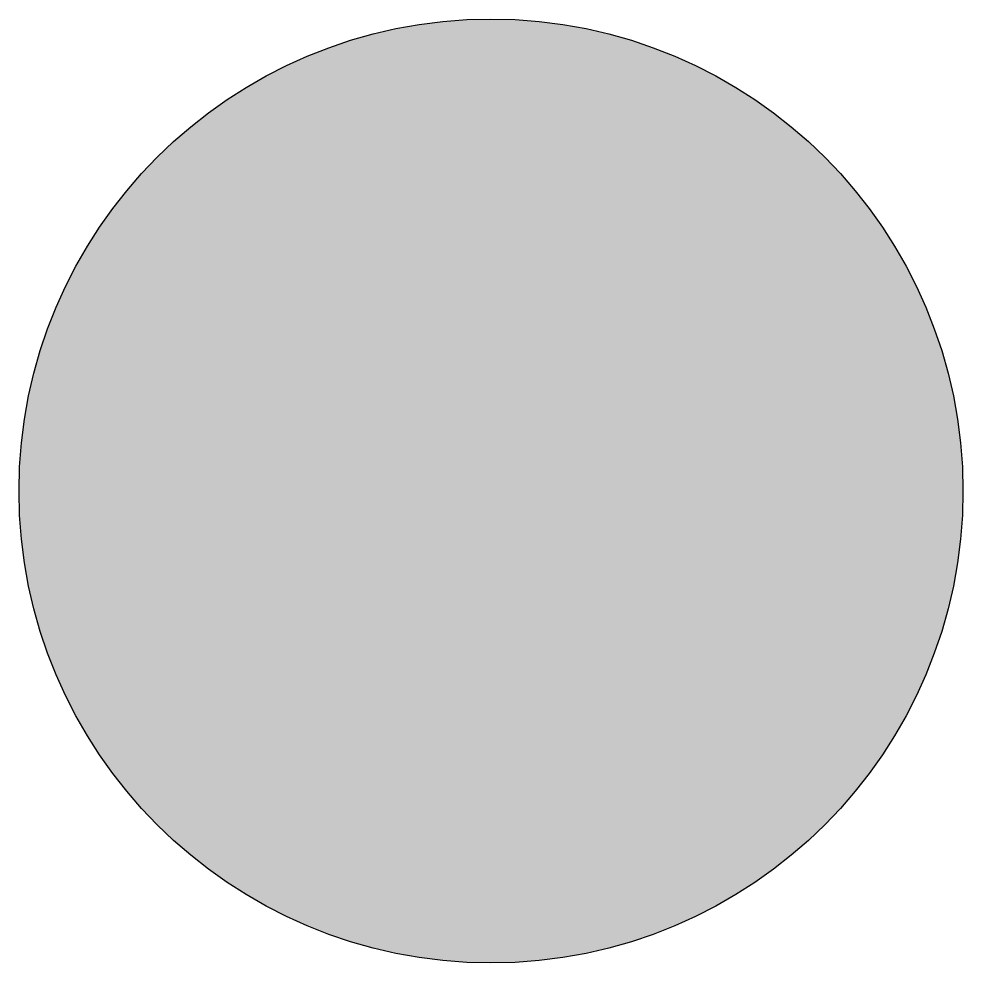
# Model space of a CAD drawing. Header units: millimetres. Extents: x -24.7 to 25.3, y -25 to 25.
import ezdxf

# ---------------------------------------------------------------- set-up
doc = ezdxf.new("R2010")
doc.units = ezdxf.units.MM
doc.layers.add('轴', color=5, linetype='Continuous')

# ---------------------------------------------------------------- blocks, each defined once
blk = doc.blocks.new('圆点')
at = {"layer": '轴', "ltscale": 20}
h = blk.add_hatch(color=4, dxfattribs=at)
h.dxf.hatch_style = 1
edge = h.paths.add_edge_path()
edge.add_arc((0.27, 0.033), 25, 0, 360)
at = {"layer": '轴', "color": 4, "ltscale": 20}
blk.add_circle((0.27, 0.033), 25, dxfattribs=at)

msp = doc.modelspace()

# ---------------------------------------------------------------- block references
msp.add_blockref('圆点', (0.008, -0.013))

doc.saveas('drawing.dxf')
